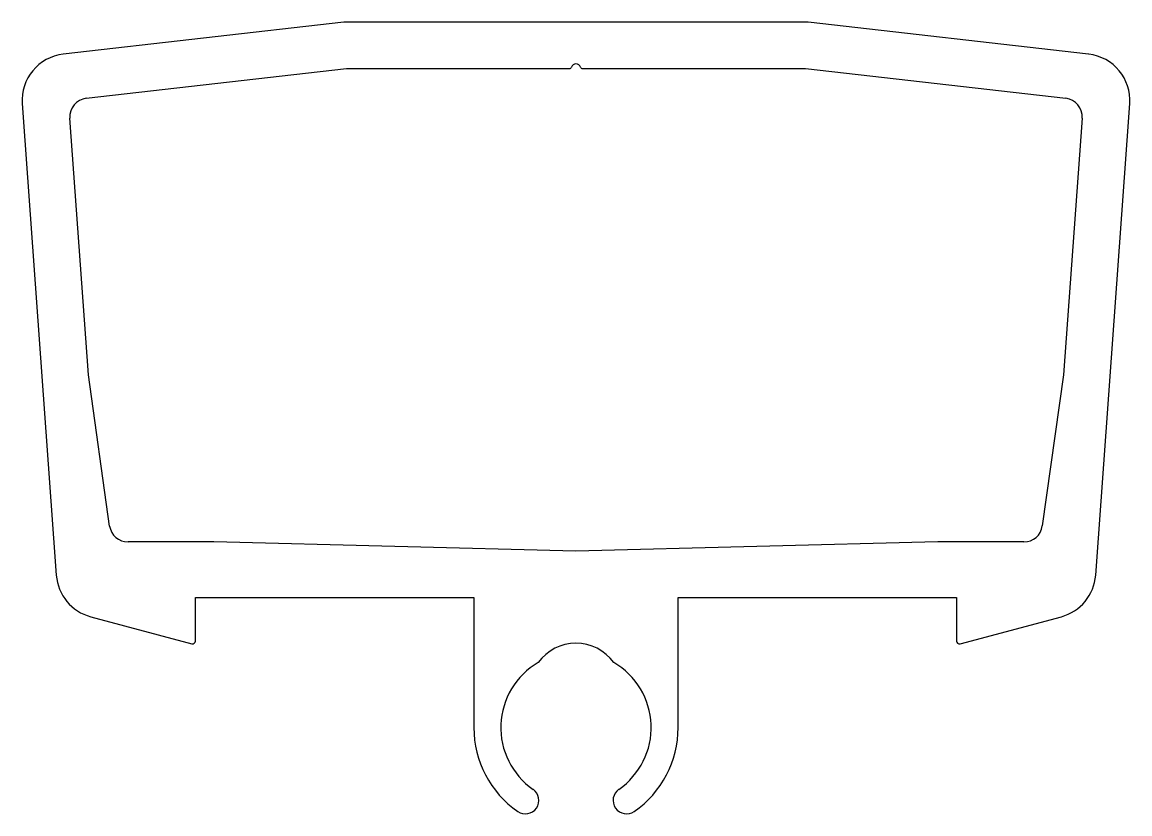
# Model space of a CAD drawing. Extents: x 1615 to 1735, y 2179 to 2264.
import ezdxf

# ---------------------------------------------------------------- set-up
doc = ezdxf.new("R2010")
doc.units = 0
doc.layers.get('0').update_dxf_attribs({"linetype": 'CONTINUOUS'})

msp = doc.modelspace()

# ---------------------------------------------------------------- linework, layer by layer
at = {"color": 0}
for p, q in [((1649.95, 2263.9), (1619.71, 2260.45)), ((1674.95, 2263.9), (1649.95, 2263.9)), ((1699.95, 2263.9), (1674.95, 2263.9)), ((1730.18, 2260.45), (1699.95, 2263.9)), ((1622.19, 2255.7), (1650.24, 2258.9)), ((1650.24, 2258.9), (1674.24, 2258.9)), ((1675.66, 2258.9), (1699.67, 2258.9)), ((1699.67, 2258.9), (1727.71, 2255.7)), ((1615.3, 2255.12), (1618.96, 2204.32)), ((1730.94, 2204.32), (1734.61, 2255.12)), ((1622.42, 2225.9), (1620.42, 2253.56)), ((1729.48, 2253.57), (1727.48, 2225.9)), ((1624.71, 2209.62), (1622.42, 2225.9)), ((1727.48, 2225.9), (1725.19, 2209.63)), ((1635.95, 2207.9), (1626.69, 2207.9)), ((1674.95, 2206.9), (1635.95, 2207.9)), ((1713.95, 2207.9), (1674.95, 2206.9)), ((1723.21, 2207.9), (1713.95, 2207.9)), ((1633.95, 2197.23), (1633.95, 2201.9)), ((1633.95, 2201.9), (1663.95, 2201.9)), ((1663.95, 2201.9), (1663.95, 2187.9)), ((1685.95, 2187.91), (1685.95, 2201.9)), ((1685.95, 2201.9), (1715.95, 2201.9)), ((1715.95, 2201.9), (1715.95, 2197.23)), ((1622.67, 2199.85), (1633.57, 2196.94)), ((1716.33, 2196.94), (1727.24, 2199.85))]:
    msp.add_line(p, q, dxfattribs=at)
for centre, radius, start, end in [((1620.28, 2255.48), 5, 96.5446, 184.1453), ((1729.62, 2255.48), 5, 355.8863, 83.505), ((1674.24, 2259.15), 0.25, 270, 340.5288), ((1674.95, 2258.9), 0.5, 19.4712, 160.5288), ((1675.66, 2259.15), 0.25, 199.4712, 270), ((1622.42, 2253.71), 2, 96.5893, 184.174), ((1727.49, 2253.71), 2, 355.915, 83.5497), ((1626.69, 2209.9), 2, 188.0625, 270), ((1723.21, 2209.9), 2, 270, 352.0469), ((1623.95, 2204.68), 5, 184.1701, 255.1332), ((1725.95, 2204.68), 5, 284.9599, 355.9112), ((1633.65, 2197.23), 0.3, 255.0867, 360), ((1674.95, 2192), 5, 90, 144.5151), ((1674.95, 2192), 5, 35.4849, 90), ((1716.25, 2197.23), 0.3, 180, 284.9133), ((1674.95, 2187.9), 8.1, 120.1745, 235.2023), ((1674.95, 2187.9), 8.1, 304.7977, 59.8255), ((1674.95, 2187.9), 11, 180.0244, 235.208), ((1674.95, 2187.9), 11, 304.792, 0.0244), ((1669.5, 2180.06), 1.45, 235.2237, 55.2237), ((1680.4, 2180.06), 1.45, 124.7977, 304.7548)]:
    msp.add_arc(centre, radius, start, end, dxfattribs=at)

doc.saveas('drawing.dxf')
